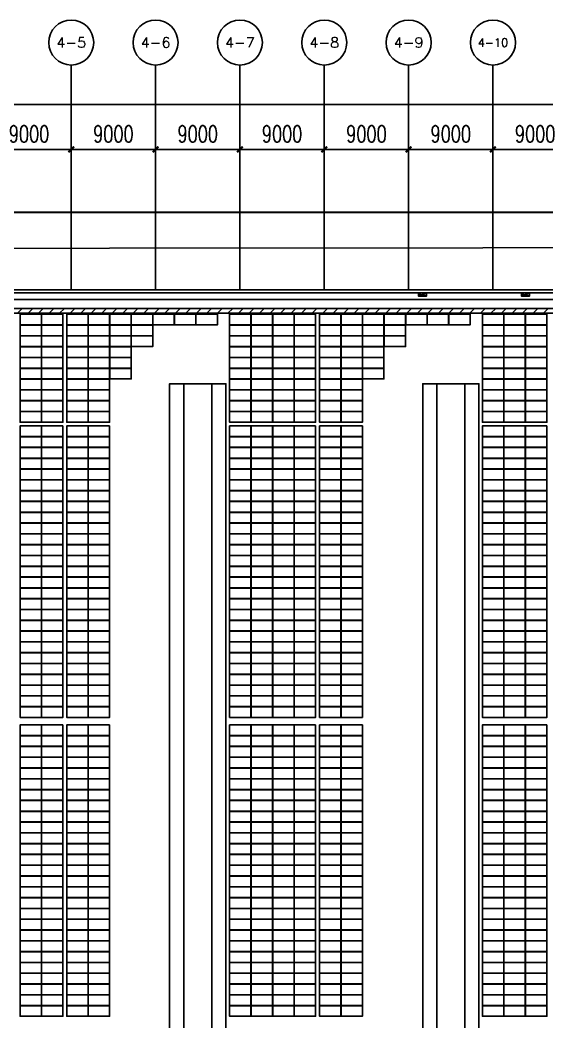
# Model space of a CAD drawing. Header units: millimetres. Extents: x 1218 to 2690, y 1163 to 1758.
# Drawn here: x 1766.8 to 1823, y 1416 to 1522.9 of the extents above; entities that cross this region are included whole.
import ezdxf
from ezdxf.enums import TextEntityAlignment as Align

# ---------------------------------------------------------------- set-up
doc = ezdxf.new("R2010")
doc.units = ezdxf.units.MM
for name, color, linetype in [('AXIS', 3, 'Continuous'), ('AXIS_TEXT', 7, 'Continuous'), ('WALL', 9, 'Continuous'), ('单元区域外轮廓', 7, 'ByLayer'), ('屋脊线', 7, 'ByLayer'), ('接线图文字', 7, 'Continuous'), ('电缆通道', 7, 'ByLayer'), ('组件', 7, 'ByLayer'), ('运维走道板', 1, 'Continuous'), ('逆变器', 7, 'ByLayer'), ('障碍物', 7, 'ByLayer')]:
    doc.layers.add(name, color=color, linetype=linetype)
doc.styles.add('_TCH_AXIS', font='COMPLEX', dxfattribs={"bigfont": 'GBCBIG'})
doc.styles.add('_TCH_DIM_T3', font='SIMPLEX', dxfattribs={"width": 0.705882, "bigfont": 'GBCBIG'})
doc.styles.add('COMPLEX', font='COMPLEX')
doc.dimstyles.new('_TCH_ARCH&&600', dxfattribs={"dimtxt": 1785, "dimasz": 600, "dimexe": 1500, "dimexo": 1800, "dimgap": 757.5, "dimtad": 1, "dimdec": 0, "dimtxsty": '_TCH_DIM_T3', "dimblk": 'ARCHTICK', "dimcen": 2.5, "dimclrt": 7, "dimazin": 2, "dimtfac": 1, "dimtdec": 0, "dimtix": 1, "dimtmove": 2, "dimatfit": 3})

# ---------------------------------------------------------------- blocks, each defined once
blk = doc.blocks.new('_ArchTick')
at = {"color": 0, "linetype": 'ByBlock', "const_width": 0.4}
blk.add_lwpolyline([(-0.5, -0.5), (0.5, 0.5)], dxfattribs=at)
blk = doc.blocks.new('*D332')
at = {"layer": 'AXIS', "color": 0, "lineweight": -2, "transparency": 16777216}
for p, q in [((528760, 2024904), (528760, 2044404)), ((753760, 2024904), (753760, 2044404)), ((528760, 2042904), (753760, 2042904))]:
    blk.add_line(p, q, dxfattribs=at)
at = {"layer": 'Defpoints', "color": 0, "transparency": 16777216}
for p in [(753760, 2042904), (528760, 2023104), (753760, 2023104)]:
    blk.add_point(p, dxfattribs=at)
at = {"layer": 'AXIS', "color": 0, "lineweight": -2, "transparency": 16777216, "xscale": 600, "yscale": 600, "zscale": 600, "rotation": 180}
blk.add_blockref('_ArchTick', (528760, 2042904), dxfattribs=at)
at = {"layer": 'AXIS', "color": 0, "lineweight": -2, "transparency": 16777216, "xscale": 600, "yscale": 600, "zscale": 600}
blk.add_blockref('_ArchTick', (753760, 2042904), dxfattribs=at)
at = {"layer": 'AXIS', "color": 7, "transparency": 16777216, "insert": (641260, 2044554), "char_height": 1785, "attachment_point": 5, "style": '_TCH_DIM_T3'}
blk.add_mtext('\\A1;225000', dxfattribs=at)
blk = doc.blocks.new('*D336')
at = {"layer": 'AXIS', "color": 0, "lineweight": -2, "transparency": 16777216}
for p, q in [((555760, 2024904), (555760, 2039604)), ((564760, 2024904), (564760, 2039604)), ((555760, 2038104), (564760, 2038104))]:
    blk.add_line(p, q, dxfattribs=at)
at = {"layer": 'Defpoints', "color": 0, "transparency": 16777216}
for p in [(564760, 2038104), (555760, 2023104), (564760, 2023104)]:
    blk.add_point(p, dxfattribs=at)
at = {"layer": 'AXIS', "color": 0, "lineweight": -2, "transparency": 16777216, "xscale": 600, "yscale": 600, "zscale": 600, "rotation": 180}
blk.add_blockref('_ArchTick', (555760, 2038104), dxfattribs=at)
at = {"layer": 'AXIS', "color": 0, "lineweight": -2, "transparency": 16777216, "xscale": 600, "yscale": 600, "zscale": 600}
blk.add_blockref('_ArchTick', (564760, 2038104), dxfattribs=at)
at = {"layer": 'AXIS', "color": 7, "transparency": 16777216, "insert": (560260, 2039754), "char_height": 1785, "attachment_point": 5, "style": '_TCH_DIM_T3'}
blk.add_mtext('\\A1;9000', dxfattribs=at)
blk = doc.blocks.new('*D337')
at = {"layer": 'AXIS', "color": 0, "lineweight": -2, "transparency": 16777216}
for p, q in [((564760, 2024904), (564760, 2039604)), ((573760, 2024904), (573760, 2039604)), ((564760, 2038104), (573760, 2038104))]:
    blk.add_line(p, q, dxfattribs=at)
at = {"layer": 'Defpoints', "color": 0, "transparency": 16777216}
for p in [(573760, 2038104), (564760, 2023104), (573760, 2023104)]:
    blk.add_point(p, dxfattribs=at)
at = {"layer": 'AXIS', "color": 0, "lineweight": -2, "transparency": 16777216, "xscale": 600, "yscale": 600, "zscale": 600, "rotation": 180}
blk.add_blockref('_ArchTick', (564760, 2038104), dxfattribs=at)
at = {"layer": 'AXIS', "color": 0, "lineweight": -2, "transparency": 16777216, "xscale": 600, "yscale": 600, "zscale": 600}
blk.add_blockref('_ArchTick', (573760, 2038104), dxfattribs=at)
at = {"layer": 'AXIS', "color": 7, "transparency": 16777216, "insert": (569260, 2039754), "char_height": 1785, "attachment_point": 5, "style": '_TCH_DIM_T3'}
blk.add_mtext('\\A1;9000', dxfattribs=at)
blk = doc.blocks.new('*D338')
at = {"layer": 'AXIS', "color": 0, "lineweight": -2, "transparency": 16777216}
for p, q in [((573760, 2024904), (573760, 2039604)), ((582760, 2024904), (582760, 2039604)), ((573760, 2038104), (582760, 2038104))]:
    blk.add_line(p, q, dxfattribs=at)
at = {"layer": 'Defpoints', "color": 0, "transparency": 16777216}
for p in [(582760, 2038104), (573760, 2023104), (582760, 2023104)]:
    blk.add_point(p, dxfattribs=at)
at = {"layer": 'AXIS', "color": 0, "lineweight": -2, "transparency": 16777216, "xscale": 600, "yscale": 600, "zscale": 600, "rotation": 180}
blk.add_blockref('_ArchTick', (573760, 2038104), dxfattribs=at)
at = {"layer": 'AXIS', "color": 0, "lineweight": -2, "transparency": 16777216, "xscale": 600, "yscale": 600, "zscale": 600}
blk.add_blockref('_ArchTick', (582760, 2038104), dxfattribs=at)
at = {"layer": 'AXIS', "color": 7, "transparency": 16777216, "insert": (578260, 2039754), "char_height": 1785, "attachment_point": 5, "style": '_TCH_DIM_T3'}
blk.add_mtext('\\A1;9000', dxfattribs=at)
blk = doc.blocks.new('*D339')
at = {"layer": 'AXIS', "color": 0, "lineweight": -2, "transparency": 16777216}
for p, q in [((582760, 2024904), (582760, 2039604)), ((591760, 2024904), (591760, 2039604)), ((582760, 2038104), (591760, 2038104))]:
    blk.add_line(p, q, dxfattribs=at)
at = {"layer": 'Defpoints', "color": 0, "transparency": 16777216}
for p in [(591760, 2038104), (582760, 2023104), (591760, 2023104)]:
    blk.add_point(p, dxfattribs=at)
at = {"layer": 'AXIS', "color": 0, "lineweight": -2, "transparency": 16777216, "xscale": 600, "yscale": 600, "zscale": 600, "rotation": 180}
blk.add_blockref('_ArchTick', (582760, 2038104), dxfattribs=at)
at = {"layer": 'AXIS', "color": 0, "lineweight": -2, "transparency": 16777216, "xscale": 600, "yscale": 600, "zscale": 600}
blk.add_blockref('_ArchTick', (591760, 2038104), dxfattribs=at)
at = {"layer": 'AXIS', "color": 7, "transparency": 16777216, "insert": (587260, 2039754), "char_height": 1785, "attachment_point": 5, "style": '_TCH_DIM_T3'}
blk.add_mtext('\\A1;9000', dxfattribs=at)
blk = doc.blocks.new('*D340')
at = {"layer": 'AXIS', "color": 0, "lineweight": -2, "transparency": 16777216}
for p, q in [((591760, 2024904), (591760, 2039604)), ((600760, 2024904), (600760, 2039604)), ((591760, 2038104), (600760, 2038104))]:
    blk.add_line(p, q, dxfattribs=at)
at = {"layer": 'Defpoints', "color": 0, "transparency": 16777216}
for p in [(600760, 2038104), (591760, 2023104), (600760, 2023104)]:
    blk.add_point(p, dxfattribs=at)
at = {"layer": 'AXIS', "color": 0, "lineweight": -2, "transparency": 16777216, "xscale": 600, "yscale": 600, "zscale": 600, "rotation": 180}
blk.add_blockref('_ArchTick', (591760, 2038104), dxfattribs=at)
at = {"layer": 'AXIS', "color": 0, "lineweight": -2, "transparency": 16777216, "xscale": 600, "yscale": 600, "zscale": 600}
blk.add_blockref('_ArchTick', (600760, 2038104), dxfattribs=at)
at = {"layer": 'AXIS', "color": 7, "transparency": 16777216, "insert": (596260, 2039754), "char_height": 1785, "attachment_point": 5, "style": '_TCH_DIM_T3'}
blk.add_mtext('\\A1;9000', dxfattribs=at)
blk = doc.blocks.new('*D341')
at = {"layer": 'AXIS', "color": 0, "lineweight": -2, "transparency": 16777216}
for p, q in [((600760, 2024904), (600760, 2039604)), ((609760, 2024904), (609760, 2039604)), ((600760, 2038104), (609760, 2038104))]:
    blk.add_line(p, q, dxfattribs=at)
at = {"layer": 'Defpoints', "color": 0, "transparency": 16777216}
for p in [(609760, 2038104), (600760, 2023104), (609760, 2023104)]:
    blk.add_point(p, dxfattribs=at)
at = {"layer": 'AXIS', "color": 0, "lineweight": -2, "transparency": 16777216, "xscale": 600, "yscale": 600, "zscale": 600, "rotation": 180}
blk.add_blockref('_ArchTick', (600760, 2038104), dxfattribs=at)
at = {"layer": 'AXIS', "color": 0, "lineweight": -2, "transparency": 16777216, "xscale": 600, "yscale": 600, "zscale": 600}
blk.add_blockref('_ArchTick', (609760, 2038104), dxfattribs=at)
at = {"layer": 'AXIS', "color": 7, "transparency": 16777216, "insert": (605260, 2039754), "char_height": 1785, "attachment_point": 5, "style": '_TCH_DIM_T3'}
blk.add_mtext('\\A1;9000', dxfattribs=at)
blk = doc.blocks.new('*D342')
at = {"layer": 'AXIS', "color": 0, "lineweight": -2, "transparency": 16777216}
for p, q in [((609760, 2024904), (609760, 2039604)), ((618760, 2024904), (618760, 2039604)), ((609760, 2038104), (618760, 2038104))]:
    blk.add_line(p, q, dxfattribs=at)
at = {"layer": 'Defpoints', "color": 0, "transparency": 16777216}
for p in [(618760, 2038104), (609760, 2023104), (618760, 2023104)]:
    blk.add_point(p, dxfattribs=at)
at = {"layer": 'AXIS', "color": 0, "lineweight": -2, "transparency": 16777216, "xscale": 600, "yscale": 600, "zscale": 600, "rotation": 180}
blk.add_blockref('_ArchTick', (609760, 2038104), dxfattribs=at)
at = {"layer": 'AXIS', "color": 0, "lineweight": -2, "transparency": 16777216, "xscale": 600, "yscale": 600, "zscale": 600}
blk.add_blockref('_ArchTick', (618760, 2038104), dxfattribs=at)
at = {"layer": 'AXIS', "color": 7, "transparency": 16777216, "insert": (614260, 2039754), "char_height": 1785, "attachment_point": 5, "style": '_TCH_DIM_T3'}
blk.add_mtext('\\A1;9000', dxfattribs=at)
blk = doc.blocks.new('_AXISO')
blk.add_circle((0, 0), 0.5)
at = {"layer": 'AXIS_TEXT', "style": 'COMPLEX', "width": 1.041667}
blk.add_attdef('A', text='', height=0.56, dxfattribs=at).set_placement((-0.25, -0.28), (0.25, -0.28), align=Align.FIT)
blk = doc.blocks.new('*D427')
at = {"layer": 'AXIS', "color": 0, "lineweight": -2, "transparency": 16777216}
for p, q in [((528760, 2024904), (528760, 2044404)), ((753760, 2024904), (753760, 2044404)), ((528760, 2042904), (753760, 2042904))]:
    blk.add_line(p, q, dxfattribs=at)
at = {"layer": 'Defpoints', "color": 0, "transparency": 16777216}
for p in [(753760, 2042904), (528760, 2023104), (753760, 2023104)]:
    blk.add_point(p, dxfattribs=at)
at = {"layer": 'AXIS', "color": 0, "lineweight": -2, "transparency": 16777216, "xscale": 600, "yscale": 600, "zscale": 600, "rotation": 180}
blk.add_blockref('_ArchTick', (528760, 2042904), dxfattribs=at)
at = {"layer": 'AXIS', "color": 0, "lineweight": -2, "transparency": 16777216, "xscale": 600, "yscale": 600, "zscale": 600}
blk.add_blockref('_ArchTick', (753760, 2042904), dxfattribs=at)
at = {"layer": 'AXIS', "color": 7, "transparency": 16777216, "insert": (641260, 2044554), "char_height": 1785, "attachment_point": 5, "style": '_TCH_DIM_T3'}
blk.add_mtext('\\A1;225000', dxfattribs=at)
blk = doc.blocks.new('*D431')
at = {"layer": 'AXIS', "color": 0, "lineweight": -2, "transparency": 16777216}
for p, q in [((555760, 2024904), (555760, 2039604)), ((564760, 2024904), (564760, 2039604)), ((555760, 2038104), (564760, 2038104))]:
    blk.add_line(p, q, dxfattribs=at)
at = {"layer": 'Defpoints', "color": 0, "transparency": 16777216}
for p in [(564760, 2038104), (555760, 2023104), (564760, 2023104)]:
    blk.add_point(p, dxfattribs=at)
at = {"layer": 'AXIS', "color": 0, "lineweight": -2, "transparency": 16777216, "xscale": 600, "yscale": 600, "zscale": 600, "rotation": 180}
blk.add_blockref('_ArchTick', (555760, 2038104), dxfattribs=at)
at = {"layer": 'AXIS', "color": 0, "lineweight": -2, "transparency": 16777216, "xscale": 600, "yscale": 600, "zscale": 600}
blk.add_blockref('_ArchTick', (564760, 2038104), dxfattribs=at)
at = {"layer": 'AXIS', "color": 7, "transparency": 16777216, "insert": (560260, 2039754), "char_height": 1785, "attachment_point": 5, "style": '_TCH_DIM_T3'}
blk.add_mtext('\\A1;9000', dxfattribs=at)
blk = doc.blocks.new('*D432')
at = {"layer": 'AXIS', "color": 0, "lineweight": -2, "transparency": 16777216}
for p, q in [((564760, 2024904), (564760, 2039604)), ((573760, 2024904), (573760, 2039604)), ((564760, 2038104), (573760, 2038104))]:
    blk.add_line(p, q, dxfattribs=at)
at = {"layer": 'Defpoints', "color": 0, "transparency": 16777216}
for p in [(573760, 2038104), (564760, 2023104), (573760, 2023104)]:
    blk.add_point(p, dxfattribs=at)
at = {"layer": 'AXIS', "color": 0, "lineweight": -2, "transparency": 16777216, "xscale": 600, "yscale": 600, "zscale": 600, "rotation": 180}
blk.add_blockref('_ArchTick', (564760, 2038104), dxfattribs=at)
at = {"layer": 'AXIS', "color": 0, "lineweight": -2, "transparency": 16777216, "xscale": 600, "yscale": 600, "zscale": 600}
blk.add_blockref('_ArchTick', (573760, 2038104), dxfattribs=at)
at = {"layer": 'AXIS', "color": 7, "transparency": 16777216, "insert": (569260, 2039754), "char_height": 1785, "attachment_point": 5, "style": '_TCH_DIM_T3'}
blk.add_mtext('\\A1;9000', dxfattribs=at)
blk = doc.blocks.new('*D433')
at = {"layer": 'AXIS', "color": 0, "lineweight": -2, "transparency": 16777216}
for p, q in [((573760, 2024904), (573760, 2039604)), ((582760, 2024904), (582760, 2039604)), ((573760, 2038104), (582760, 2038104))]:
    blk.add_line(p, q, dxfattribs=at)
at = {"layer": 'Defpoints', "color": 0, "transparency": 16777216}
for p in [(582760, 2038104), (573760, 2023104), (582760, 2023104)]:
    blk.add_point(p, dxfattribs=at)
at = {"layer": 'AXIS', "color": 0, "lineweight": -2, "transparency": 16777216, "xscale": 600, "yscale": 600, "zscale": 600, "rotation": 180}
blk.add_blockref('_ArchTick', (573760, 2038104), dxfattribs=at)
at = {"layer": 'AXIS', "color": 0, "lineweight": -2, "transparency": 16777216, "xscale": 600, "yscale": 600, "zscale": 600}
blk.add_blockref('_ArchTick', (582760, 2038104), dxfattribs=at)
at = {"layer": 'AXIS', "color": 7, "transparency": 16777216, "insert": (578260, 2039754), "char_height": 1785, "attachment_point": 5, "style": '_TCH_DIM_T3'}
blk.add_mtext('\\A1;9000', dxfattribs=at)
blk = doc.blocks.new('*D434')
at = {"layer": 'AXIS', "color": 0, "lineweight": -2, "transparency": 16777216}
for p, q in [((582760, 2024904), (582760, 2039604)), ((591760, 2024904), (591760, 2039604)), ((582760, 2038104), (591760, 2038104))]:
    blk.add_line(p, q, dxfattribs=at)
at = {"layer": 'Defpoints', "color": 0, "transparency": 16777216}
for p in [(591760, 2038104), (582760, 2023104), (591760, 2023104)]:
    blk.add_point(p, dxfattribs=at)
at = {"layer": 'AXIS', "color": 0, "lineweight": -2, "transparency": 16777216, "xscale": 600, "yscale": 600, "zscale": 600, "rotation": 180}
blk.add_blockref('_ArchTick', (582760, 2038104), dxfattribs=at)
at = {"layer": 'AXIS', "color": 0, "lineweight": -2, "transparency": 16777216, "xscale": 600, "yscale": 600, "zscale": 600}
blk.add_blockref('_ArchTick', (591760, 2038104), dxfattribs=at)
at = {"layer": 'AXIS', "color": 7, "transparency": 16777216, "insert": (587260, 2039754), "char_height": 1785, "attachment_point": 5, "style": '_TCH_DIM_T3'}
blk.add_mtext('\\A1;9000', dxfattribs=at)
blk = doc.blocks.new('*D435')
at = {"layer": 'AXIS', "color": 0, "lineweight": -2, "transparency": 16777216}
for p, q in [((591760, 2024904), (591760, 2039604)), ((600760, 2024904), (600760, 2039604)), ((591760, 2038104), (600760, 2038104))]:
    blk.add_line(p, q, dxfattribs=at)
at = {"layer": 'Defpoints', "color": 0, "transparency": 16777216}
for p in [(600760, 2038104), (591760, 2023104), (600760, 2023104)]:
    blk.add_point(p, dxfattribs=at)
at = {"layer": 'AXIS', "color": 0, "lineweight": -2, "transparency": 16777216, "xscale": 600, "yscale": 600, "zscale": 600, "rotation": 180}
blk.add_blockref('_ArchTick', (591760, 2038104), dxfattribs=at)
at = {"layer": 'AXIS', "color": 0, "lineweight": -2, "transparency": 16777216, "xscale": 600, "yscale": 600, "zscale": 600}
blk.add_blockref('_ArchTick', (600760, 2038104), dxfattribs=at)
at = {"layer": 'AXIS', "color": 7, "transparency": 16777216, "insert": (596260, 2039754), "char_height": 1785, "attachment_point": 5, "style": '_TCH_DIM_T3'}
blk.add_mtext('\\A1;9000', dxfattribs=at)
blk = doc.blocks.new('*D436')
at = {"layer": 'AXIS', "color": 0, "lineweight": -2, "transparency": 16777216}
for p, q in [((600760, 2024904), (600760, 2039604)), ((609760, 2024904), (609760, 2039604)), ((600760, 2038104), (609760, 2038104))]:
    blk.add_line(p, q, dxfattribs=at)
at = {"layer": 'Defpoints', "color": 0, "transparency": 16777216}
for p in [(609760, 2038104), (600760, 2023104), (609760, 2023104)]:
    blk.add_point(p, dxfattribs=at)
at = {"layer": 'AXIS', "color": 0, "lineweight": -2, "transparency": 16777216, "xscale": 600, "yscale": 600, "zscale": 600, "rotation": 180}
blk.add_blockref('_ArchTick', (600760, 2038104), dxfattribs=at)
at = {"layer": 'AXIS', "color": 0, "lineweight": -2, "transparency": 16777216, "xscale": 600, "yscale": 600, "zscale": 600}
blk.add_blockref('_ArchTick', (609760, 2038104), dxfattribs=at)
at = {"layer": 'AXIS', "color": 7, "transparency": 16777216, "insert": (605260, 2039754), "char_height": 1785, "attachment_point": 5, "style": '_TCH_DIM_T3'}
blk.add_mtext('\\A1;9000', dxfattribs=at)
blk = doc.blocks.new('*D437')
at = {"layer": 'AXIS', "color": 0, "lineweight": -2, "transparency": 16777216}
for p, q in [((609760, 2024904), (609760, 2039604)), ((618760, 2024904), (618760, 2039604)), ((609760, 2038104), (618760, 2038104))]:
    blk.add_line(p, q, dxfattribs=at)
at = {"layer": 'Defpoints', "color": 0, "transparency": 16777216}
for p in [(618760, 2038104), (609760, 2023104), (618760, 2023104)]:
    blk.add_point(p, dxfattribs=at)
at = {"layer": 'AXIS', "color": 0, "lineweight": -2, "transparency": 16777216, "xscale": 600, "yscale": 600, "zscale": 600, "rotation": 180}
blk.add_blockref('_ArchTick', (609760, 2038104), dxfattribs=at)
at = {"layer": 'AXIS', "color": 0, "lineweight": -2, "transparency": 16777216, "xscale": 600, "yscale": 600, "zscale": 600}
blk.add_blockref('_ArchTick', (618760, 2038104), dxfattribs=at)
at = {"layer": 'AXIS', "color": 7, "transparency": 16777216, "insert": (614260, 2039754), "char_height": 1785, "attachment_point": 5, "style": '_TCH_DIM_T3'}
blk.add_mtext('\\A1;9000', dxfattribs=at)
blk = doc.blocks.new('*U582')
at = {"layer": '单元区域外轮廓', "color": 2}
blk.add_polyline3d([(582600, -78700, 12000), (-582600, -78700, 12000), (-582600, 78700, 12000), (582600, 78700, 12000)], close=True, dxfattribs=at)
at = {"flags": 1}
for tag in ['unit_id', 'unit_name', 'parapet_height', 'ground_elevation', 'is_enable_parapet']:
    blk.add_attdef(tag, (0, 0), '', height=2.5, dxfattribs=at)
blk = doc.blocks.new('*U583')
at = {"layer": '屋脊线', "color": 30}
blk.add_line((582600, 78700, 12000), (-582600, 78700, 12000), dxfattribs=at)
at = {"flags": 1}
for tag in ['unit_id', 'unit_name']:
    blk.add_attdef(tag, (0, 0), '', height=2.5, dxfattribs=at)
blk = doc.blocks.new('*U586')
at = {"color": 0}
blk.add_polyline3d([(0, 0, 0), (-228, 0, 0), (-228, -113, 6), (0, -113, 6)], close=True, dxfattribs=at)
at = {"flags": 1}
for tag in ['silicon-material', 'panel-length', 'panel-width', 'panel-height', 'mounting-hole-spacing1', 'mounting-hole-spacing2', 'userid', 'module-material', 'theme', 'name', 'vmpo', 'voco', 'pmax', 'company-name', 'note', 'id', 'impo', 'isco']:
    blk.add_attdef(tag, (0, 0), '', height=2.5, dxfattribs=at)
blk = doc.blocks.new('*U587')
at = {"layer": '组件', "color": 200}
for p in [(-9918, 7640, 1222), (-9688, 7640, 1222), (-9420, 7640, 1222), (-9918, 7524, 1228), (-9688, 7524, 1228), (-9420, 7524, 1228), (-9918, 7409, 1233), (-9688, 7409, 1233), (-9420, 7409, 1233), (-9918, 7294, 1239), (-9688, 7294, 1239), (-9420, 7294, 1239), (-9918, 7179, 1245), (-9688, 7179, 1245), (-9918, 7063, 1251), (-9688, 7063, 1251), (-9918, 6948, 1257), (-9688, 6948, 1257), (-9918, 6833, 1263), (-9688, 6833, 1263), (-9918, 6718, 1269), (-9688, 6718, 1269), (-9918, 6602, 1274), (-9688, 6602, 1274)]:
    blk.add_blockref('*U586', p, dxfattribs=at)
at = {"layer": '组件', "color": 41}
for p in [(-9190, 7640, 1222), (-8960, 7640, 1222), (-8731, 7640, 1222), (-8501, 7640, 1222), (-8271, 7640, 1222), (-8041, 7640, 1222), (-7682, 7640, 1222), (-7452, 7640, 1222), (-7222, 7640, 1222), (-6992, 7640, 1222), (-6723, 7640, 1222), (-6493, 7640, 1222), (-6263, 7640, 1222), (-6033, 7640, 1222), (-5803, 7640, 1222), (-5574, 7640, 1222), (-5344, 7640, 1222), (-4985, 7640, 1222), (-9190, 7524, 1228), (-8960, 7524, 1228), (-8731, 7524, 1228), (-7682, 7524, 1228), (-7452, 7524, 1228), (-7222, 7524, 1228), (-6992, 7524, 1228), (-6723, 7524, 1228), (-6493, 7524, 1228), (-6263, 7524, 1228), (-6033, 7524, 1228), (-4985, 7524, 1228), (-9190, 7409, 1233), (-8960, 7409, 1233), (-8731, 7409, 1233), (-7682, 7409, 1233), (-7452, 7409, 1233), (-7222, 7409, 1233), (-6992, 7409, 1233), (-6723, 7409, 1233), (-6493, 7409, 1233), (-6263, 7409, 1233), (-6033, 7409, 1233), (-4985, 7409, 1233), (-9190, 7294, 1239), (-8960, 7294, 1239), (-7682, 7294, 1239), (-7452, 7294, 1239), (-7222, 7294, 1239), (-6992, 7294, 1239), (-6723, 7294, 1239), (-6493, 7294, 1239), (-6263, 7294, 1239), (-4985, 7294, 1239), (-9420, 7179, 1245), (-9190, 7179, 1245), (-8960, 7179, 1245), (-7682, 7179, 1245), (-7452, 7179, 1245), (-7222, 7179, 1245), (-6992, 7179, 1245), (-6723, 7179, 1245), (-6493, 7179, 1245), (-6263, 7179, 1245), (-4985, 7179, 1245), (-9420, 7063, 1251), (-9190, 7063, 1251), (-8960, 7063, 1251), (-7682, 7063, 1251), (-7452, 7063, 1251), (-7222, 7063, 1251), (-6992, 7063, 1251), (-6723, 7063, 1251), (-6493, 7063, 1251), (-6263, 7063, 1251), (-4985, 7063, 1251), (-9420, 6948, 1257), (-9190, 6948, 1257), (-7682, 6948, 1257), (-7452, 6948, 1257), (-7222, 6948, 1257), (-6992, 6948, 1257), (-6723, 6948, 1257), (-6493, 6948, 1257), (-4985, 6948, 1257), (-9420, 6833, 1263), (-9190, 6833, 1263), (-7682, 6833, 1263), (-7452, 6833, 1263), (-7222, 6833, 1263), (-6992, 6833, 1263), (-6723, 6833, 1263), (-6493, 6833, 1263), (-4985, 6833, 1263), (-9420, 6718, 1269), (-9190, 6718, 1269), (-7682, 6718, 1269), (-7452, 6718, 1269), (-7222, 6718, 1269), (-6992, 6718, 1269), (-6723, 6718, 1269), (-6493, 6718, 1269), (-9420, 6602, 1274), (-9190, 6602, 1274), (-7682, 6602, 1274), (-7452, 6602, 1274), (-7222, 6602, 1274), (-6992, 6602, 1274), (-6723, 6602, 1274), (-6493, 6602, 1274), (-9918, 6449, 1282), (-9688, 6449, 1282), (-9420, 6449, 1282), (-9190, 6449, 1282), (-7682, 6449, 1282), (-7452, 6449, 1282), (-7222, 6449, 1282), (-6992, 6449, 1282), (-6723, 6449, 1282), (-6493, 6449, 1282), (-9918, 6334, 1288), (-9688, 6334, 1288), (-9420, 6334, 1288), (-9190, 6334, 1288), (-7682, 6334, 1288), (-7452, 6334, 1288), (-7222, 6334, 1288), (-6992, 6334, 1288), (-6723, 6334, 1288), (-6493, 6334, 1288), (-9918, 6219, 1294), (-9688, 6219, 1294), (-9420, 6219, 1294), (-9190, 6219, 1294), (-7682, 6219, 1294), (-7452, 6219, 1294), (-7222, 6219, 1294), (-6992, 6219, 1294), (-6723, 6219, 1294), (-6493, 6219, 1294), (-9918, 6103, 1300), (-9688, 6103, 1300), (-9420, 6103, 1300), (-9190, 6103, 1300), (-7682, 6103, 1300), (-7452, 6103, 1300), (-7222, 6103, 1300), (-6992, 6103, 1300), (-6723, 6103, 1300), (-6493, 6103, 1300), (-9918, 5988, 1306), (-9688, 5988, 1306), (-9420, 5988, 1306), (-9190, 5988, 1306), (-7682, 5988, 1306), (-7452, 5988, 1306), (-7222, 5988, 1306), (-6992, 5988, 1306), (-6723, 5988, 1306), (-6493, 5988, 1306), (-9918, 5873, 1312), (-9688, 5873, 1312), (-9420, 5873, 1312), (-9190, 5873, 1312), (-7682, 5873, 1312), (-7452, 5873, 1312), (-7222, 5873, 1312), (-6992, 5873, 1312), (-6723, 5873, 1312), (-6493, 5873, 1312), (-9918, 5758, 1317), (-9688, 5758, 1317), (-9420, 5758, 1317), (-9190, 5758, 1317), (-7682, 5758, 1317), (-7452, 5758, 1317), (-7222, 5758, 1317), (-6992, 5758, 1317), (-6723, 5758, 1317), (-6493, 5758, 1317), (-9918, 5642, 1323), (-9688, 5642, 1323), (-9420, 5642, 1323), (-9190, 5642, 1323), (-7682, 5642, 1323), (-7452, 5642, 1323), (-7222, 5642, 1323), (-6992, 5642, 1323), (-6723, 5642, 1323), (-6493, 5642, 1323), (-9918, 5527, 1329), (-9688, 5527, 1329), (-9420, 5527, 1329), (-9190, 5527, 1329), (-7682, 5527, 1329), (-7452, 5527, 1329), (-7222, 5527, 1329), (-6992, 5527, 1329), (-6723, 5527, 1329), (-6493, 5527, 1329), (-9918, 5412, 1335), (-9688, 5412, 1335), (-9420, 5412, 1335), (-9190, 5412, 1335), (-7682, 5412, 1335), (-7452, 5412, 1335), (-7222, 5412, 1335), (-6992, 5412, 1335), (-6723, 5412, 1335), (-6493, 5412, 1335), (-9918, 5297, 1341), (-9688, 5297, 1341), (-9420, 5297, 1341), (-9190, 5297, 1341), (-7682, 5297, 1341), (-7452, 5297, 1341), (-7222, 5297, 1341), (-6992, 5297, 1341), (-6723, 5297, 1341), (-6493, 5297, 1341), (-9918, 5181, 1347), (-9688, 5181, 1347), (-9420, 5181, 1347), (-9190, 5181, 1347), (-7682, 5181, 1347), (-7452, 5181, 1347), (-7222, 5181, 1347), (-6992, 5181, 1347), (-6723, 5181, 1347), (-6493, 5181, 1347), (-9918, 5066, 1353), (-9688, 5066, 1353), (-9420, 5066, 1353), (-9190, 5066, 1353), (-7682, 5066, 1353), (-7452, 5066, 1353), (-7222, 5066, 1353), (-6992, 5066, 1353), (-6723, 5066, 1353), (-6493, 5066, 1353), (-9918, 4951, 1358), (-9688, 4951, 1358), (-9420, 4951, 1358), (-9190, 4951, 1358), (-7682, 4951, 1358), (-7452, 4951, 1358), (-7222, 4951, 1358), (-6992, 4951, 1358), (-6723, 4951, 1358), (-6493, 4951, 1358), (-9918, 4836, 1364), (-9688, 4836, 1364), (-9420, 4836, 1364), (-9190, 4836, 1364), (-7682, 4836, 1364), (-7452, 4836, 1364), (-7222, 4836, 1364), (-6992, 4836, 1364), (-6723, 4836, 1364), (-6493, 4836, 1364), (-9918, 4720, 1370), (-9688, 4720, 1370), (-9420, 4720, 1370), (-9190, 4720, 1370), (-7682, 4720, 1370), (-7452, 4720, 1370), (-7222, 4720, 1370), (-6992, 4720, 1370), (-6723, 4720, 1370), (-6493, 4720, 1370), (-9918, 4605, 1376), (-9688, 4605, 1376), (-9420, 4605, 1376), (-9190, 4605, 1376), (-7682, 4605, 1376), (-7452, 4605, 1376), (-7222, 4605, 1376), (-6992, 4605, 1376), (-6723, 4605, 1376), (-6493, 4605, 1376), (-9918, 4490, 1382), (-9688, 4490, 1382), (-9420, 4490, 1382), (-9190, 4490, 1382), (-7682, 4490, 1382), (-7452, 4490, 1382), (-7222, 4490, 1382), (-6992, 4490, 1382), (-6723, 4490, 1382), (-6493, 4490, 1382), (-9918, 4375, 1388), (-9688, 4375, 1388), (-9420, 4375, 1388), (-9190, 4375, 1388), (-7682, 4375, 1388), (-7452, 4375, 1388), (-7222, 4375, 1388), (-6992, 4375, 1388), (-6723, 4375, 1388), (-6493, 4375, 1388), (-9918, 4259, 1394), (-9688, 4259, 1394), (-9420, 4259, 1394), (-9190, 4259, 1394), (-7682, 4259, 1394), (-7452, 4259, 1394), (-7222, 4259, 1394), (-6992, 4259, 1394), (-6723, 4259, 1394), (-6493, 4259, 1394), (-9918, 4144, 1399), (-9688, 4144, 1399), (-9420, 4144, 1399), (-9190, 4144, 1399), (-7682, 4144, 1399), (-7452, 4144, 1399), (-7222, 4144, 1399), (-6992, 4144, 1399), (-6723, 4144, 1399), (-6493, 4144, 1399), (-9918, 4029, 1405), (-9688, 4029, 1405), (-9420, 4029, 1405), (-9190, 4029, 1405), (-7682, 4029, 1405), (-7452, 4029, 1405), (-7222, 4029, 1405), (-6992, 4029, 1405), (-6723, 4029, 1405), (-6493, 4029, 1405), (-9918, 3914, 1411), (-9688, 3914, 1411), (-9420, 3914, 1411), (-9190, 3914, 1411), (-7682, 3914, 1411), (-7452, 3914, 1411), (-7222, 3914, 1411), (-6992, 3914, 1411), (-6723, 3914, 1411), (-6493, 3914, 1411), (-9918, 3798, 1417), (-9688, 3798, 1417), (-9420, 3798, 1417), (-9190, 3798, 1417), (-7682, 3798, 1417), (-7452, 3798, 1417), (-7222, 3798, 1417), (-6992, 3798, 1417), (-6723, 3798, 1417), (-6493, 3798, 1417), (-9918, 3683, 1423), (-9688, 3683, 1423), (-9420, 3683, 1423), (-9190, 3683, 1423), (-7682, 3683, 1423), (-7452, 3683, 1423), (-7222, 3683, 1423), (-6992, 3683, 1423), (-6723, 3683, 1423), (-6493, 3683, 1423), (-9918, 3568, 1429), (-9688, 3568, 1429), (-9420, 3568, 1429), (-9190, 3568, 1429), (-7682, 3568, 1429), (-7452, 3568, 1429), (-7222, 3568, 1429), (-6992, 3568, 1429), (-6723, 3568, 1429), (-6493, 3568, 1429), (-9918, 3453, 1435), (-9688, 3453, 1435), (-9420, 3453, 1435), (-9190, 3453, 1435), (-7682, 3453, 1435), (-7452, 3453, 1435), (-7222, 3453, 1435), (-6992, 3453, 1435), (-6723, 3453, 1435), (-6493, 3453, 1435), (-9918, 3259, 1444), (-9688, 3259, 1444), (-9420, 3259, 1444), (-9190, 3259, 1444), (-7682, 3259, 1444), (-7452, 3259, 1444), (-7222, 3259, 1444), (-6992, 3259, 1444), (-6723, 3259, 1444), (-6493, 3259, 1444), (-9918, 3144, 1450), (-9688, 3144, 1450), (-9420, 3144, 1450), (-9190, 3144, 1450), (-7682, 3144, 1450), (-7452, 3144, 1450), (-7222, 3144, 1450), (-6992, 3144, 1450), (-6723, 3144, 1450), (-6493, 3144, 1450), (-9918, 3029, 1456), (-9688, 3029, 1456), (-9420, 3029, 1456), (-9190, 3029, 1456), (-7682, 3029, 1456), (-7452, 3029, 1456), (-7222, 3029, 1456), (-6992, 3029, 1456), (-6723, 3029, 1456), (-6493, 3029, 1456), (-9918, 2914, 1462), (-9688, 2914, 1462), (-9420, 2914, 1462), (-9190, 2914, 1462), (-7682, 2914, 1462), (-7452, 2914, 1462), (-7222, 2914, 1462), (-6992, 2914, 1462), (-6723, 2914, 1462), (-6493, 2914, 1462), (-9918, 2798, 1468), (-9688, 2798, 1468), (-9420, 2798, 1468), (-9190, 2798, 1468), (-7682, 2798, 1468), (-7452, 2798, 1468), (-7222, 2798, 1468), (-6992, 2798, 1468), (-6723, 2798, 1468), (-6493, 2798, 1468), (-9918, 2683, 1474), (-9688, 2683, 1474), (-9420, 2683, 1474), (-9190, 2683, 1474), (-7682, 2683, 1474), (-7452, 2683, 1474), (-7222, 2683, 1474), (-6992, 2683, 1474), (-6723, 2683, 1474), (-6493, 2683, 1474), (-9918, 2568, 1479), (-9688, 2568, 1479), (-9420, 2568, 1479), (-9190, 2568, 1479), (-7682, 2568, 1479), (-7452, 2568, 1479), (-7222, 2568, 1479), (-6992, 2568, 1479), (-6723, 2568, 1479), (-6493, 2568, 1479), (-9918, 2453, 1485), (-9688, 2453, 1485), (-9420, 2453, 1485), (-9190, 2453, 1485), (-7682, 2453, 1485), (-7452, 2453, 1485), (-7222, 2453, 1485), (-6992, 2453, 1485), (-6723, 2453, 1485), (-6493, 2453, 1485), (-9918, 2337, 1491), (-9688, 2337, 1491), (-9420, 2337, 1491), (-9190, 2337, 1491), (-7682, 2337, 1491), (-7452, 2337, 1491), (-7222, 2337, 1491), (-6992, 2337, 1491), (-6723, 2337, 1491), (-6493, 2337, 1491), (-9918, 2222, 1497), (-9688, 2222, 1497), (-9420, 2222, 1497), (-9190, 2222, 1497), (-7682, 2222, 1497), (-7452, 2222, 1497), (-7222, 2222, 1497), (-6992, 2222, 1497), (-6723, 2222, 1497), (-6493, 2222, 1497), (-9918, 2107, 1503), (-9688, 2107, 1503), (-9420, 2107, 1503), (-9190, 2107, 1503), (-7682, 2107, 1503), (-7452, 2107, 1503), (-7222, 2107, 1503), (-6992, 2107, 1503), (-6723, 2107, 1503), (-6493, 2107, 1503), (-9918, 1992, 1509), (-9688, 1992, 1509), (-9420, 1992, 1509), (-9190, 1992, 1509), (-7682, 1992, 1509), (-7452, 1992, 1509), (-7222, 1992, 1509), (-6992, 1992, 1509), (-6723, 1992, 1509), (-6493, 1992, 1509), (-9918, 1876, 1515), (-9688, 1876, 1515), (-9420, 1876, 1515), (-9190, 1876, 1515), (-7682, 1876, 1515), (-7452, 1876, 1515), (-7222, 1876, 1515), (-6992, 1876, 1515), (-6723, 1876, 1515), (-6493, 1876, 1515), (-9918, 1761, 1520), (-9688, 1761, 1520), (-9420, 1761, 1520), (-9190, 1761, 1520), (-7682, 1761, 1520), (-7452, 1761, 1520), (-7222, 1761, 1520), (-6992, 1761, 1520), (-6723, 1761, 1520), (-6493, 1761, 1520), (-9918, 1646, 1526), (-9688, 1646, 1526), (-9420, 1646, 1526), (-9190, 1646, 1526), (-7682, 1646, 1526), (-7452, 1646, 1526), (-7222, 1646, 1526), (-6992, 1646, 1526), (-6723, 1646, 1526), (-6493, 1646, 1526), (-9918, 1531, 1532), (-9688, 1531, 1532), (-9420, 1531, 1532), (-9190, 1531, 1532), (-7682, 1531, 1532), (-7452, 1531, 1532), (-7222, 1531, 1532), (-6992, 1531, 1532), (-6723, 1531, 1532), (-6493, 1531, 1532), (-9918, 1415, 1538), (-9688, 1415, 1538), (-9420, 1415, 1538), (-9190, 1415, 1538), (-7682, 1415, 1538), (-7452, 1415, 1538), (-7222, 1415, 1538), (-6992, 1415, 1538), (-6723, 1415, 1538), (-6493, 1415, 1538), (-9918, 1300, 1544), (-9688, 1300, 1544), (-9420, 1300, 1544), (-9190, 1300, 1544), (-7682, 1300, 1544), (-7452, 1300, 1544), (-7222, 1300, 1544), (-6992, 1300, 1544), (-6723, 1300, 1544), (-6493, 1300, 1544), (-9918, 1185, 1550), (-9688, 1185, 1550), (-9420, 1185, 1550), (-9190, 1185, 1550), (-7682, 1185, 1550), (-7452, 1185, 1550), (-7222, 1185, 1550), (-6992, 1185, 1550), (-6723, 1185, 1550), (-6493, 1185, 1550), (-9918, 1070, 1556), (-9688, 1070, 1556), (-9420, 1070, 1556), (-9190, 1070, 1556), (-7682, 1070, 1556), (-7452, 1070, 1556), (-7222, 1070, 1556), (-6992, 1070, 1556), (-6723, 1070, 1556), (-6493, 1070, 1556), (-9918, 954, 1562), (-9688, 954, 1562), (-9420, 954, 1562), (-9190, 954, 1562), (-7682, 954, 1562), (-7452, 954, 1562), (-7222, 954, 1562), (-6992, 954, 1562), (-6723, 954, 1562), (-6493, 954, 1562), (-9918, 839, 1567), (-9688, 839, 1567), (-9420, 839, 1567), (-9190, 839, 1567), (-7682, 839, 1567), (-7452, 839, 1567), (-7222, 839, 1567), (-6992, 839, 1567), (-6723, 839, 1567), (-6493, 839, 1567), (-9918, 724, 1573), (-9688, 724, 1573), (-9420, 724, 1573), (-9190, 724, 1573), (-7682, 724, 1573), (-7452, 724, 1573), (-7222, 724, 1573), (-6992, 724, 1573), (-6723, 724, 1573), (-6493, 724, 1573), (-9918, 609, 1579), (-9688, 609, 1579), (-9420, 609, 1579), (-9190, 609, 1579), (-7682, 609, 1579), (-7452, 609, 1579), (-7222, 609, 1579), (-6992, 609, 1579), (-6723, 609, 1579), (-6493, 609, 1579), (-9918, 493, 1585), (-9688, 493, 1585), (-9420, 493, 1585), (-9190, 493, 1585), (-7682, 493, 1585), (-7452, 493, 1585), (-7222, 493, 1585), (-6992, 493, 1585), (-6723, 493, 1585), (-6493, 493, 1585), (-9918, 378, 1591), (-9688, 378, 1591), (-9420, 378, 1591), (-9190, 378, 1591), (-7682, 378, 1591), (-7452, 378, 1591), (-7222, 378, 1591), (-6992, 378, 1591), (-6723, 378, 1591), (-6493, 378, 1591), (-9918, 263, 1597), (-9688, 263, 1597), (-9420, 263, 1597), (-9190, 263, 1597), (-7682, 263, 1597), (-7452, 263, 1597), (-7222, 263, 1597), (-6992, 263, 1597), (-6723, 263, 1597), (-6493, 263, 1597)]:
    blk.add_blockref('*U586', p, dxfattribs=at)
at = {"layer": '组件', "color": 152}
for p in [(-4755, 7640, 1222), (-4525, 7640, 1222), (-4755, 7524, 1228), (-4525, 7524, 1228), (-4755, 7409, 1233), (-4525, 7409, 1233), (-4755, 7294, 1239), (-4525, 7294, 1239), (-4755, 7179, 1245), (-4525, 7179, 1245), (-4755, 7063, 1251), (-4525, 7063, 1251), (-4755, 6948, 1257), (-4525, 6948, 1257), (-4755, 6833, 1263), (-4525, 6833, 1263), (-4985, 6718, 1269), (-4755, 6718, 1269), (-4525, 6718, 1269), (-4985, 6602, 1274), (-4755, 6602, 1274), (-4525, 6602, 1274), (-4985, 6449, 1282), (-4755, 6449, 1282), (-4525, 6449, 1282), (-4985, 6334, 1288), (-4755, 6334, 1288), (-4525, 6334, 1288), (-4985, 6219, 1294), (-4755, 6219, 1294), (-4525, 6219, 1294), (-4985, 6103, 1300), (-4755, 6103, 1300), (-4525, 6103, 1300), (-4985, 5988, 1306), (-4755, 5988, 1306), (-4525, 5988, 1306), (-4985, 5873, 1312), (-4755, 5873, 1312), (-4525, 5873, 1312), (-4985, 5758, 1317), (-4755, 5758, 1317), (-4525, 5758, 1317), (-4985, 5642, 1323), (-4755, 5642, 1323), (-4525, 5642, 1323), (-4985, 5527, 1329), (-4755, 5527, 1329), (-4525, 5527, 1329), (-4985, 5412, 1335), (-4755, 5412, 1335), (-4525, 5412, 1335), (-4985, 5297, 1341), (-4755, 5297, 1341), (-4525, 5297, 1341), (-4985, 5181, 1347), (-4755, 5181, 1347), (-4525, 5181, 1347), (-4985, 5066, 1353), (-4755, 5066, 1353), (-4525, 5066, 1353), (-4985, 4951, 1358), (-4755, 4951, 1358), (-4525, 4951, 1358), (-4985, 4836, 1364), (-4755, 4836, 1364), (-4525, 4836, 1364), (-4985, 4720, 1370), (-4755, 4720, 1370), (-4525, 4720, 1370), (-4985, 4605, 1376), (-4755, 4605, 1376), (-4525, 4605, 1376), (-4985, 4490, 1382), (-4755, 4490, 1382), (-4525, 4490, 1382), (-4985, 4375, 1388), (-4755, 4375, 1388), (-4525, 4375, 1388), (-4985, 4259, 1394), (-4755, 4259, 1394), (-4525, 4259, 1394), (-4985, 4144, 1399), (-4755, 4144, 1399), (-4525, 4144, 1399), (-4985, 4029, 1405), (-4755, 4029, 1405), (-4525, 4029, 1405), (-4985, 3914, 1411), (-4755, 3914, 1411), (-4525, 3914, 1411), (-4985, 3798, 1417), (-4755, 3798, 1417), (-4525, 3798, 1417), (-4985, 3683, 1423), (-4755, 3683, 1423), (-4525, 3683, 1423), (-4985, 3568, 1429), (-4755, 3568, 1429), (-4525, 3568, 1429), (-4985, 3453, 1435), (-4755, 3453, 1435), (-4525, 3453, 1435), (-4985, 3259, 1444), (-4755, 3259, 1444), (-4525, 3259, 1444), (-4985, 3144, 1450), (-4755, 3144, 1450), (-4525, 3144, 1450), (-4985, 3029, 1456), (-4755, 3029, 1456), (-4525, 3029, 1456), (-4985, 2914, 1462), (-4755, 2914, 1462), (-4525, 2914, 1462), (-4985, 2798, 1468), (-4755, 2798, 1468), (-4525, 2798, 1468), (-4985, 2683, 1474), (-4755, 2683, 1474), (-4525, 2683, 1474), (-4985, 2568, 1479), (-4755, 2568, 1479), (-4525, 2568, 1479), (-4985, 2453, 1485), (-4755, 2453, 1485), (-4525, 2453, 1485), (-4985, 2337, 1491), (-4755, 2337, 1491), (-4525, 2337, 1491), (-4985, 2222, 1497), (-4755, 2222, 1497), (-4525, 2222, 1497), (-4985, 2107, 1503), (-4755, 2107, 1503), (-4525, 2107, 1503), (-4985, 1992, 1509), (-4755, 1992, 1509), (-4525, 1992, 1509), (-4985, 1876, 1515), (-4755, 1876, 1515), (-4525, 1876, 1515), (-4985, 1761, 1520), (-4755, 1761, 1520), (-4525, 1761, 1520), (-4985, 1646, 1526), (-4755, 1646, 1526), (-4525, 1646, 1526), (-4985, 1531, 1532), (-4755, 1531, 1532), (-4525, 1531, 1532), (-4985, 1415, 1538), (-4755, 1415, 1538), (-4525, 1415, 1538), (-4985, 1300, 1544), (-4755, 1300, 1544), (-4525, 1300, 1544), (-4985, 1185, 1550), (-4755, 1185, 1550), (-4525, 1185, 1550), (-4985, 1070, 1556), (-4755, 1070, 1556), (-4525, 1070, 1556), (-4985, 954, 1562), (-4755, 954, 1562), (-4525, 954, 1562), (-4985, 839, 1567), (-4755, 839, 1567), (-4525, 839, 1567), (-4985, 724, 1573), (-4755, 724, 1573), (-4525, 724, 1573), (-4985, 609, 1579), (-4755, 609, 1579), (-4525, 609, 1579), (-4985, 493, 1585), (-4755, 493, 1585), (-4525, 493, 1585), (-4985, 378, 1591), (-4755, 378, 1591), (-4525, 378, 1591), (-4985, 263, 1597), (-4755, 263, 1597), (-4525, 263, 1597)]:
    blk.add_blockref('*U586', p, dxfattribs=at)
at = {"flags": 1}
for tag in ['tilt', 'azimuth', 'mode', 'align', 'array-mode', 'panel-x', 'panel-y', 'offset-x', 'offset-y', 'panel-per-row', 'bracket-type', 'bracket-value', 'row-per-array']:
    blk.add_attdef(tag, (0, 0), '', height=2.5, dxfattribs=at)
blk = doc.blocks.new('*U620', base_point=(44, 18))
at = {"color": 0}
for p, q in [((0, 0), (87, 36)), ((57, 18), (82, 18)), ((57, 10), (82, 10))]:
    blk.add_line(p, q, dxfattribs=at)
blk.add_lwpolyline([(0, 0), (87, 0), (87, 36), (0, 36)], close=True, dxfattribs=at)
blk.add_lwpolyline([(5, 27, -0.6815), (16, 30), (26, 24, 0.6815), (37, 27)], format="xyb", dxfattribs=at)
blk = doc.blocks.new('*U622', base_point=(44, 18))
at = {"color": 0}
for p, q in [((0, 0), (87, 36)), ((57, 18), (82, 18)), ((57, 10), (82, 10))]:
    blk.add_line(p, q, dxfattribs=at)
blk.add_lwpolyline([(0, 0), (87, 0), (87, 36), (0, 36)], close=True, dxfattribs=at)
blk.add_lwpolyline([(5, 27, -0.6815), (16, 30), (26, 24, 0.6815), (37, 27)], format="xyb", dxfattribs=at)
blk = doc.blocks.new('*U676')
at = {"layer": '障碍物', "color": 1}
blk.add_polyline3d([(-85500, 69000, 10), (-79500, 69000, 10), (-79500, 0, 10), (-85500, 0, 10)], close=True, dxfattribs=at)
at = {"flags": 1}
for tag in ['height', 'shape']:
    blk.add_attdef(tag, (0, 0), '', height=2.5, dxfattribs=at)
blk = doc.blocks.new('*U677')
at = {"layer": '障碍物', "color": 1}
blk.add_polyline3d([(-58500, 69000, 10), (-52500, 69000, 10), (-52500, 0, 10), (-58500, 0, 10)], close=True, dxfattribs=at)
at = {"flags": 1}
for tag in ['height', 'shape']:
    blk.add_attdef(tag, (0, 0), '', height=2.5, dxfattribs=at)
blk = doc.blocks.new('DT1')
at = {"layer": 'AXIS', "color": 252, "true_color": 0x939598}
for p, q in [((564759.9, 2023103.7), (564759.9, 2047103.7)), ((573759.9, 2023103.7), (573759.9, 2047103.7)), ((582759.9, 2023103.7), (582759.9, 2047103.7)), ((591759.9, 2023103.7), (591759.9, 2047103.7)), ((600759.9, 2023103.7), (600759.9, 2047103.7)), ((609759.9, 2023103.7), (609759.9, 2047103.7))]:
    blk.add_line(p, q, dxfattribs=at)
at = {"layer": 'WALL'}
for p, q in [((1243659.9, 2023103.7), (77859.9, 2023103.7)), ((1243359.9, 2022803.7), (78159.9, 2022803.7))]:
    blk.add_line(p, q, dxfattribs=at)
for points in [[(681609.9, 2022103.7), (528309.9, 2022103.7)], [(579759.9, 1875103.7), (579759.9, 2013103.7), (576759.9, 2013103.7), (576759.9, 1875103.7), (579759.9, 1875103.7)], [(606759.9, 1875103.7), (606759.9, 2013103.7), (603759.9, 2013103.7), (603759.9, 1875103.7), (606759.9, 1875103.7)]]:
    blk.add_lwpolyline(points, dxfattribs=at)
for points in [[(581259.9, 1875103.7), (581259.9, 2013103.7), (575259.9, 2013103.7), (575259.9, 1875103.7)], [(608259.9, 1875103.7), (608259.9, 2013103.7), (602259.9, 2013103.7), (602259.9, 1875103.7)]]:
    blk.add_lwpolyline(points, close=True, dxfattribs=at)
at = {"layer": 'AXIS', "color": 252, "true_color": 0x939598}
ref = blk.add_blockref('_AXISO', (564759.9, 2049503.7), dxfattribs=dict(at, xscale=4800, yscale=4800, zscale=4800))
ref.add_attrib('A', '4-5', dxfattribs={"layer": 'AXIS_TEXT', "height": 1093.72, "style": '_TCH_AXIS'}).set_placement((563171.4, 2048956.8), (566348.4, 2048956.8), align=Align.FIT)
ref = blk.add_blockref('_AXISO', (573759.9, 2049503.7), dxfattribs=dict(at, xscale=4800, yscale=4800, zscale=4800))
ref.add_attrib('A', '4-6', dxfattribs={"layer": 'AXIS_TEXT', "height": 1093.72, "style": '_TCH_AXIS'}).set_placement((572171.4, 2048956.8), (575348.4, 2048956.8), align=Align.FIT)
ref = blk.add_blockref('_AXISO', (582759.9, 2049503.7), dxfattribs=dict(at, xscale=4800, yscale=4800, zscale=4800))
ref.add_attrib('A', '4-7', dxfattribs={"layer": 'AXIS_TEXT', "height": 1093.72, "style": '_TCH_AXIS'}).set_placement((581171.4, 2048956.8), (584348.4, 2048956.8), align=Align.FIT)
ref = blk.add_blockref('_AXISO', (591759.9, 2049503.7), dxfattribs=dict(at, xscale=4800, yscale=4800, zscale=4800))
ref.add_attrib('A', '4-8', dxfattribs={"layer": 'AXIS_TEXT', "height": 1093.72, "style": '_TCH_AXIS'}).set_placement((590171.4, 2048956.8), (593348.4, 2048956.8), align=Align.FIT)
ref = blk.add_blockref('_AXISO', (600759.9, 2049503.7), dxfattribs=dict(at, xscale=4800, yscale=4800, zscale=4800))
ref.add_attrib('A', '4-9', dxfattribs={"layer": 'AXIS_TEXT', "height": 1093.72, "style": '_TCH_AXIS'}).set_placement((599171.4, 2048956.8), (602348.4, 2048956.8), align=Align.FIT)
ref = blk.add_blockref('_AXISO', (609759.9, 2049503.7), dxfattribs=dict(at, xscale=4800, yscale=4800, zscale=4800))
ref.add_attrib('A', '4-10', dxfattribs={"layer": 'AXIS_TEXT', "height": 894.89, "style": '_TCH_AXIS'}).set_placement((608140.5, 2049056.3), (611379.2, 2049056.3), align=Align.FIT)
for p1, p2, distance, picture, middle in [((528759.9, 2023103.7), (753759.9, 2023103.7), 19800, '*D332', (641259.9, 2044553.7)), ((528759.9, 2023103.7), (753759.9, 2023103.7), 19800, '*D427', (641259.9, 2044553.7)), ((555759.9, 2023103.7), (564759.9, 2023103.7), 15000, '*D336', (560259.9, 2039753.7)), ((555759.9, 2023103.7), (564759.9, 2023103.7), 15000, '*D431', (560259.9, 2039753.7)), ((564759.9, 2023103.7), (573759.9, 2023103.7), 15000, '*D337', (569259.9, 2039753.7)), ((564759.9, 2023103.7), (573759.9, 2023103.7), 15000, '*D432', (569259.9, 2039753.7)), ((573759.9, 2023103.7), (582759.9, 2023103.7), 15000, '*D338', (578259.9, 2039753.7)), ((573759.9, 2023103.7), (582759.9, 2023103.7), 15000, '*D433', (578259.9, 2039753.7)), ((582759.9, 2023103.7), (591759.9, 2023103.7), 15000, '*D339', (587259.9, 2039753.7)), ((582759.9, 2023103.7), (591759.9, 2023103.7), 15000, '*D434', (587259.9, 2039753.7)), ((591759.9, 2023103.7), (600759.9, 2023103.7), 15000, '*D340', (596259.9, 2039753.7)), ((591759.9, 2023103.7), (600759.9, 2023103.7), 15000, '*D435', (596259.9, 2039753.7)), ((600759.9, 2023103.7), (609759.9, 2023103.7), 15000, '*D341', (605259.9, 2039753.7)), ((600759.9, 2023103.7), (609759.9, 2023103.7), 15000, '*D436', (605259.9, 2039753.7)), ((609759.9, 2023103.7), (618759.9, 2023103.7), 15000, '*D342', (614259.9, 2039753.7)), ((609759.9, 2023103.7), (618759.9, 2023103.7), 15000, '*D437', (614259.9, 2039753.7))]:
    dim = blk.add_aligned_dim(p1=p1, p2=p2, distance=distance, dimstyle='_TCH_ARCH&&600', dxfattribs=at)
    dim.commit()
    dim.dimension.update_dxf_attribs({"geometry": picture, "text_midpoint": middle})

msp = doc.modelspace()

# ---------------------------------------------------------------- hatches: boundary and pattern name
at = {"layer": '运维走道板'}
h = msp.add_hatch(dxfattribs=at)
h.set_pattern_fill('ANSI31', color=1, scale=0.5)
h.set_pattern_definition([(45, (3149.2461, -2326.28056), (-0.561266, 0.561266), [])])
h.paths.add_polyline_path([(1736.626, 1492.159), (2077.67, 1492.159), (2077.67, 1491.659), (1736.626, 1491.659)])

# ---------------------------------------------------------------- linework, layer by layer
at = {"layer": '单元区域外轮廓', "color": 4, "elevation": 12}
msp.add_lwpolyline([(2450.821, 1336.45), (1285.621, 1336.45), (1285.621, 1493.85), (2450.821, 1493.85)], close=True, dxfattribs=at)
at = {"layer": '接线图文字', "color": 2, "const_width": 0.2, "elevation": 12.3}
msp.add_lwpolyline([(1393.993, 1502.439), (2466.121, 1502.439)], dxfattribs=at)
at = {"layer": '电缆通道', "color": 6}
msp.add_polyline3d([(1736.448, 1498.586, 0.01), (1975.478, 1498.77, 0.01)], dxfattribs=at)
at = {"layer": '运维走道板', "elevation": 12.3}
msp.add_lwpolyline([(1736.626, 1492.159), (2077.67, 1492.159), (2077.67, 1491.659), (1736.626, 1491.659), (1736.626, 1492.159)], dxfattribs=at)
at = {"layer": '障碍物', "color": 2, "elevation": 12.3}
for points in [[(1782.721, 1484.15), (1788.721, 1484.15), (1788.721, 1415.15), (1782.721, 1415.15)], [(1809.721, 1484.15), (1815.721, 1484.15), (1815.721, 1415.15), (1809.721, 1415.15)]]:
    msp.add_lwpolyline(points, close=True, dxfattribs=at)

# ---------------------------------------------------------------- block references
at = {"xscale": 0.001, "yscale": 0.001, "zscale": 0.001}
msp.add_blockref('DT1', (1207.461, -528.954, 12.3), dxfattribs=at)
at = {"layer": '单元区域外轮廓', "xscale": 0.001, "yscale": 0.001, "zscale": 0.001}
msp.add_blockref('*U582', (1868.221, 1415.15), dxfattribs=at)
at = {"layer": '屋脊线', "xscale": 0.001, "yscale": 0.001, "zscale": 0.001}
msp.add_blockref('*U583', (1868.221, 1415.15), dxfattribs=at)
at = {"layer": '组件', "xscale": 0.01, "yscale": 0.01, "zscale": 0.01}
msp.add_blockref('*U587', (1868.221, 1415.15), dxfattribs=at)
at = {"layer": '逆变器', "xscale": 0.01, "yscale": 0.01, "zscale": 0.01, "rotation": 180}
for name, p in [('*U620', (1809.695, 1493.669, 12.577)), ('*U622', (1820.682, 1493.669, 12.577))]:
    msp.add_blockref(name, p, dxfattribs=at)
at = {"layer": '障碍物', "xscale": 0.001, "yscale": 0.001, "zscale": 0.001}
for name in ['*U676', '*U677']:
    msp.add_blockref(name, (1868.221, 1415.15), dxfattribs=at)

doc.saveas('drawing.dxf')
